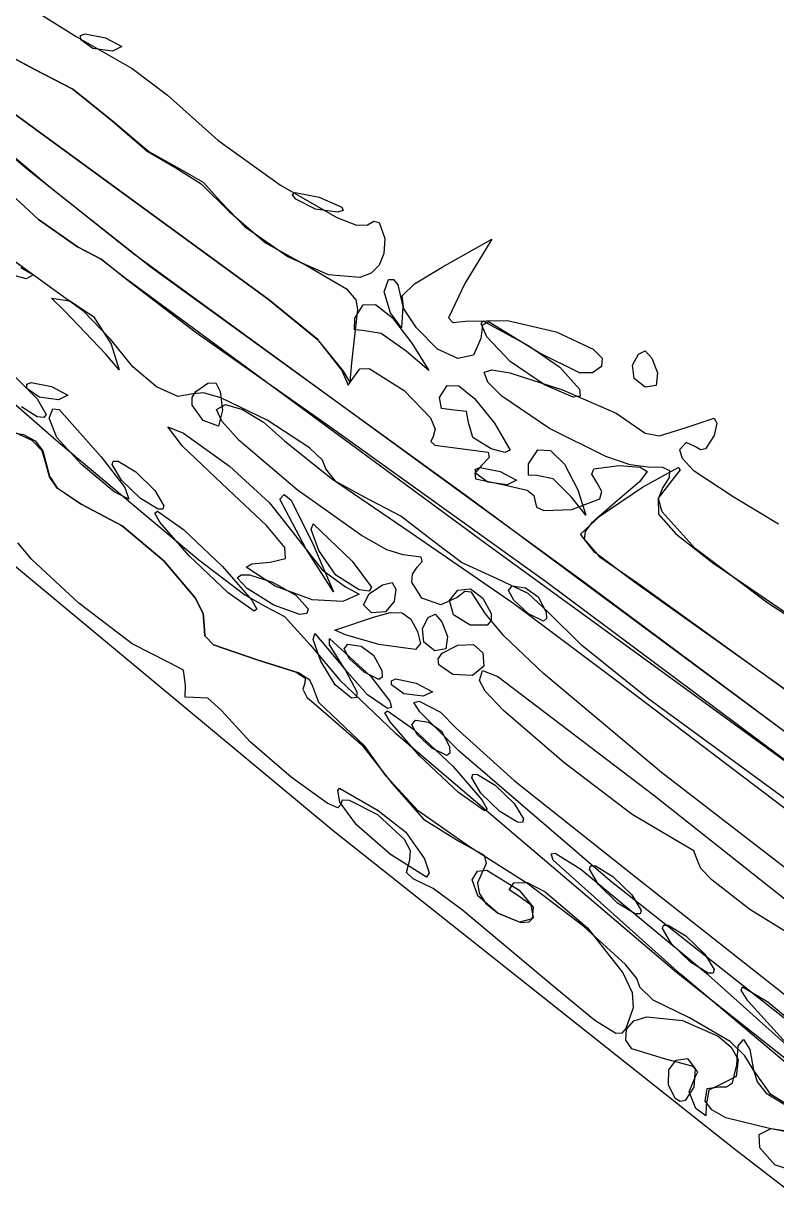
# Model space of a CAD drawing. Extents: x -886 to 651, y -59 to 942.
# Drawn here: x -312.21 to -285.61, y 140.05 to 181.24 of the extents above; entities that cross this region are included whole.
import ezdxf

# ---------------------------------------------------------------- set-up
doc = ezdxf.new("R2010")
doc.units = 0

msp = doc.modelspace()

# ---------------------------------------------------------------- linework, layer by layer
at = {"layer": 'Layer 1'}
for p, q in [((-312.754254, 182.29706), (-310.33993, 180.77992)), ((-310.184665, 180.813133), (-310.023302, 180.875891)), ((-310.023302, 180.875891), (-309.30899, 180.7318)), ((-317.55909, 180.75116), (-312.057895, 176.093516)), ((-310.33993, 180.77992), (-308.365476, 179.653172)), ((-310.1775, 180.6635), (-310.184665, 180.813133)), ((-309.749568, 180.354315), (-310.1775, 180.6635)), ((-309.30899, 180.7318), (-308.734986, 180.423564)), ((-308.734986, 180.423564), (-309.06432, 180.26556)), ((-311.258233, 175.442381), (-316.703946, 180.017021)), ((-312.612737, 180.052203), (-311.82147, 179.62578)), ((-311.82064, 179.62542), (-312.611936, 180.051746)), ((-309.06431, 180.26563), (-309.749568, 180.354315)), ((-309.06432, 180.26556), (-309.06431, 180.26563)), ((-311.82147, 179.62578), (-310.462409, 178.916233)), ((-310.461605, 178.915786), (-311.82064, 179.62542)), ((-308.365476, 179.653172), (-307.11268, 178.70821)), ((-310.462409, 178.916233), (-309.07289, 177.80089)), ((-309.07206, 177.80053), (-310.461605, 178.915786)), ((-313.349045, 178.64019), (-303.5584, 171.5038)), ((-303.55822, 171.50356), (-313.348887, 178.639958)), ((-307.11268, 178.70821), (-305.345759, 177.114189)), ((-309.07289, 177.80089), (-307.830619, 176.73271)), ((-307.784022, 176.718086), (-309.07206, 177.80053)), ((-305.345759, 177.114189), (-303.125574, 175.524921)), ((-307.830619, 176.73271), (-306.82567, 176.13625)), ((-306.66904, 176.08733), (-307.784022, 176.718086)), ((-311.66719, 174.310384), (-313.78655, 176.26547)), ((-313.78598, 176.26565), (-311.666611, 174.310581)), ((-312.057895, 176.093516), (-308.32208, 173.1091)), ((-306.82567, 176.13625), (-305.927371, 175.578136)), ((-305.840397, 175.624712), (-306.66904, 176.08733)), ((-305.927371, 175.578136), (-304.94154, 174.60216)), ((-305.24082, 174.94653), (-305.840397, 175.624712)), ((-303.125574, 175.524921), (-301.13509, 174.383346)), ((-307.6969, 172.61579), (-311.258233, 175.442381)), ((-302.719935, 175.200594), (-302.608354, 175.26934)), ((-302.58636, 175.03255), (-302.719935, 175.200594)), ((-302.608354, 175.26934), (-301.75845, 175.10005)), ((-301.75845, 175.10005), (-300.96286, 174.756453)), ((-304.36298, 174.030019), (-305.24082, 174.94653)), ((-301.889087, 174.680948), (-302.58636, 175.03255)), ((-301.11551, 174.57413), (-301.889087, 174.680948)), ((-300.96286, 174.756453), (-300.910107, 174.636488)), ((-310.30047, 173.34598), (-311.66719, 174.310384)), ((-311.666611, 174.310581), (-310.29989, 173.34618)), ((-304.94154, 174.60216), (-303.656971, 173.486464)), ((-301.13509, 174.383346), (-300.439411, 174.118861)), ((-300.910107, 174.636488), (-301.11551, 174.57409)), ((-301.11551, 174.57409), (-301.11551, 174.57413)), ((-300.05727, 174.1324), (-299.83029, 174.254981)), ((-299.83029, 174.254981), (-299.643985, 174.207816)), ((-302.86531, 172.9944), (-304.36298, 174.030019)), ((-300.439411, 174.118861), (-300.05727, 174.1324)), ((-299.643985, 174.207816), (-299.44619, 173.64622)), ((-303.656971, 173.486464), (-302.04043, 172.59243)), ((-299.44619, 173.64622), (-299.477212, 173.109418)), ((-297.42416, 172.63194), (-295.66689, 173.6268)), ((-295.66689, 173.6268), (-296.62135, 172.05291)), ((-311.42467, 172.04668), (-312.771841, 173.024901)), ((-309.462874, 172.911653), (-310.30047, 173.34598)), ((-310.29989, 173.34618), (-309.459691, 172.920201)), ((-308.32208, 173.1091), (-292.432714, 161.532506)), ((-301.428377, 172.358241), (-302.86531, 172.9944)), ((-299.477212, 173.109418), (-299.640949, 172.698997)), ((-312.29548, 172.62585), (-311.852761, 172.362824)), ((-308.61567, 172.23101), (-309.462874, 172.911653)), ((-309.459691, 172.920201), (-308.60624, 172.25963)), ((-296.53178, 164.528567), (-307.6969, 172.61579)), ((-302.04043, 172.59243), (-300.796721, 171.86417)), ((-299.640949, 172.698997), (-299.927667, 172.416814)), ((-298.400808, 172.046532), (-297.42416, 172.63194)), ((-317.78724, 172.41749), (-310.96474, 166.44662)), ((-312.11268, 172.21475), (-312.53401, 172.332509)), ((-311.852761, 172.362824), (-312.11268, 172.21475)), ((-306.138542, 170.338563), (-308.61567, 172.23101)), ((-308.60624, 172.25963), (-295.88404, 162.88387)), ((-300.327634, 172.264722), (-301.428377, 172.358241)), ((-299.927667, 172.416814), (-300.327634, 172.264722)), ((-299.468011, 171.757444), (-299.31122, 172.19763)), ((-299.31122, 172.19763), (-299.137725, 172.192534)), ((-299.137725, 172.192534), (-298.984699, 172.011068)), ((-310.076499, 171.071681), (-311.42467, 172.04668)), ((-300.796721, 171.86417), (-300.468913, 171.480488)), ((-298.984699, 172.011068), (-298.80631, 171.24417)), ((-298.825613, 171.615561), (-298.400808, 172.046532)), ((-296.62135, 172.05291), (-297.192522, 170.841354)), ((-310.75508, 171.09089), (-311.209206, 171.533594)), ((-311.209206, 171.533594), (-310.56372, 171.44067)), ((-310.56372, 171.44067), (-309.734299, 170.886325)), ((-303.5584, 171.5038), (-301.825311, 170.079551)), ((-301.806181, 170.073404), (-303.55822, 171.50356)), ((-300.468913, 171.480488), (-300.40853, 171.14701)), ((-299.23832, 171.01746), (-299.468011, 171.757444)), ((-298.775656, 171.155882), (-298.825613, 171.615561)), ((-309.29647, 169.55764), (-310.75508, 171.09089)), ((-309.13029, 170.08844), (-310.076499, 171.071681)), ((-300.40853, 171.14701), (-300.61581, 169.25107)), ((-300.50672, 170.83217), (-300.210427, 171.304011)), ((-300.210427, 171.304011), (-299.767926, 171.311541)), ((-299.767926, 171.311541), (-299.189175, 170.859098)), ((-298.850082, 170.494879), (-299.23832, 171.01746)), ((-298.80632, 171.24417), (-298.850082, 170.494879)), ((-298.80631, 171.24417), (-298.80632, 171.24417)), ((-298.32802, 170.48435), (-298.775656, 171.155882)), ((-309.734299, 170.886325), (-309.10512, 169.90742)), ((-300.514655, 170.422507), (-300.50672, 170.83217)), ((-299.189175, 170.859098), (-298.48413, 169.95102)), ((-297.192522, 170.841354), (-297.042224, 170.673515)), ((-297.042224, 170.673515), (-296.60025, 170.72962)), ((-296.60025, 170.72962), (-295.107456, 170.751189)), ((-295.99214, 170.589135), (-296.04867, 170.11491)), ((-296.042527, 170.636991), (-295.98731, 170.7339)), ((-295.83856, 170.17562), (-296.042527, 170.636991)), ((-295.779591, 170.699919), (-295.99214, 170.589135)), ((-295.98731, 170.7339), (-294.35892, 169.84897)), ((-293.98859, 169.61197), (-295.779591, 170.699919)), ((-295.107456, 170.751189), (-293.393178, 170.351595)), ((-301.38218, 166.99074), (-306.138542, 170.338563)), ((-300.23333, 170.40151), (-300.514655, 170.422507)), ((-299.577962, 170.291726), (-300.23333, 170.40151)), ((-298.68663, 169.66868), (-299.577962, 170.291726)), ((-297.587581, 169.734711), (-298.32802, 170.48435)), ((-296.04867, 170.11491), (-296.311372, 169.527858)), ((-295.018566, 169.301175), (-295.83856, 170.17562)), ((-293.393178, 170.351595), (-292.080903, 169.739294)), ((-308.338802, 169.10807), (-309.13029, 170.08844)), ((-309.10512, 169.90742), (-308.821332, 169.01148)), ((-309.10512, 169.90742), (-309.10512, 169.90742)), ((-301.825311, 170.079551), (-300.96685, 168.97748)), ((-300.90216, 168.95713), (-301.806181, 170.073404)), ((-298.48413, 169.95102), (-297.886901, 168.986267)), ((-298.48413, 169.95102), (-298.48413, 169.95102)), ((-296.869854, 169.408502), (-297.587581, 169.734711)), ((-294.35892, 169.84897), (-293.26165, 169.10449)), ((-294.35892, 169.84897), (-294.35892, 169.84897)), ((-292.080903, 169.739294), (-291.770357, 169.41852)), ((-308.821332, 169.01148), (-309.29647, 169.55764)), ((-297.886901, 168.986267), (-298.68663, 169.66868)), ((-296.311372, 169.527858), (-296.869854, 169.408502)), ((-293.804314, 168.477488), (-295.018566, 169.301175)), ((-292.567509, 168.898061), (-293.98859, 169.61197)), ((-291.770357, 169.41852), (-291.79412, 169.12274)), ((-290.69446, 169.17236), (-290.488745, 169.564122)), ((-290.488745, 169.564122), (-290.25165, 169.67984)), ((-290.25165, 169.67984), (-290.015465, 169.416604)), ((-290.015465, 169.416604), (-289.81195, 168.89731)), ((-307.50393, 168.404278), (-308.338802, 169.10807)), ((-300.96685, 168.97748), (-300.734354, 168.469681)), ((-300.679729, 168.578429), (-300.90216, 168.95713)), ((-300.61581, 169.25107), (-300.679729, 168.578429)), ((-300.50893, 168.78635), (-300.326346, 169.047758)), ((-300.326346, 169.047758), (-300.001389, 169.057866)), ((-300.001389, 169.057866), (-298.76145, 168.27669)), ((-295.93527, 168.92545), (-295.661083, 169.00733)), ((-295.80698, 168.566912), (-295.93527, 168.92545)), ((-295.661083, 169.00733), (-295.033279, 168.902054)), ((-295.033279, 168.902054), (-293.174986, 168.303731)), ((-293.26165, 169.10449), (-292.57349, 168.32884)), ((-292.115576, 168.896581), (-292.567509, 168.898061)), ((-291.79412, 169.12274), (-292.115576, 168.896581)), ((-290.640939, 168.699799), (-290.69446, 169.17236)), ((-289.81195, 168.89731), (-289.867689, 168.458796)), ((-289.81195, 168.89731), (-289.81195, 168.89731)), ((-312.586461, 168.850909), (-311.72281, 167.98069)), ((-312.087845, 168.496765), (-311.926484, 168.559525)), ((-312.08068, 168.34713), (-312.087845, 168.496765)), ((-311.926484, 168.559525), (-311.21218, 168.41543)), ((-306.11476, 168.23696), (-305.691092, 168.539234)), ((-305.691092, 168.539234), (-305.415042, 168.546915)), ((-305.415042, 168.546915), (-305.252824, 168.236679)), ((-300.734354, 168.469681), (-300.50893, 168.78635)), ((-295.315109, 168.078662), (-295.80698, 168.566912)), ((-292.790917, 168.041172), (-293.804314, 168.477488)), ((-290.25477, 168.38983), (-290.640939, 168.699799)), ((-311.652752, 168.037945), (-312.08068, 168.34713)), ((-311.21218, 168.41543), (-310.638176, 168.107194)), ((-310.638176, 168.107194), (-310.96751, 167.94919)), ((-306.751213, 168.059941), (-307.50393, 168.404278)), ((-306.20619, 168.15794), (-306.751213, 168.059941)), ((-306.245894, 168.025252), (-306.11476, 168.23696)), ((-305.849817, 168.197425), (-306.20619, 168.15794)), ((-305.230641, 168.019439), (-305.849817, 168.197425)), ((-305.252824, 168.236679), (-305.17065, 167.5852)), ((-298.76145, 168.27669), (-297.830711, 167.308259)), ((-297.50799, 168.03018), (-297.240835, 168.449966)), ((-297.240835, 168.449966), (-296.831721, 168.439736)), ((-296.831721, 168.439736), (-296.276277, 167.997441)), ((-293.62713, 166.937214), (-295.315109, 168.078662)), ((-293.174986, 168.303731), (-291.276728, 167.477883)), ((-292.545512, 168.073469), (-292.790917, 168.041172)), ((-292.57349, 168.32884), (-292.545512, 168.073469)), ((-289.867689, 168.458796), (-290.25477, 168.38983)), ((-311.72156, 167.34469), (-312.271331, 167.698774)), ((-311.72281, 167.98069), (-311.72256, 167.98069)), ((-311.72256, 167.98069), (-311.404652, 167.42503)), ((-310.9675, 167.94926), (-311.652752, 168.037945)), ((-310.96751, 167.94919), (-310.9675, 167.94926)), ((-306.240972, 167.763167), (-306.245894, 168.025252)), ((-305.85681, 167.2212), (-306.240972, 167.763167)), ((-305.38377, 167.60946), (-305.071358, 167.782922)), ((-303.598463, 167.234184), (-305.230641, 168.019439)), ((-305.071358, 167.782922), (-304.466809, 167.608654)), ((-297.43902, 167.643108), (-297.50799, 168.03018)), ((-297.00051, 167.58737), (-297.43902, 167.643108)), ((-296.276277, 167.997441), (-295.57013, 167.12103)), ((-311.483731, 167.319558), (-311.72156, 167.34469)), ((-311.404652, 167.42503), (-311.483731, 167.319558)), ((-311.29033, 167.30326), (-311.161879, 167.63368)), ((-311.021367, 166.616681), (-311.29033, 167.30326)), ((-311.161879, 167.63368), (-310.938664, 167.609604)), ((-310.938664, 167.609604), (-309.45638, 165.93879)), ((-305.202015, 167.191718), (-305.38377, 167.60946)), ((-305.17065, 167.5852), (-305.31135, 167.016721)), ((-305.17065, 167.5852), (-305.17065, 167.5852)), ((-304.466809, 167.608654), (-303.722383, 167.157273)), ((-302.098821, 166.248437), (-303.598463, 167.234184)), ((-297.830711, 167.308259), (-297.66153, 166.914699)), ((-296.562, 167.531643), (-297.00051, 167.58737)), ((-296.49303, 167.14455), (-296.562, 167.531643)), ((-291.276728, 167.477883), (-290.25484, 166.77191)), ((-288.7978, 166.96886), (-287.81033, 167.296487)), ((-287.81033, 167.296487), (-287.714211, 167.118038)), ((-312.73808, 166.81721), (-312.19778, 166.721061)), ((-306.583535, 166.310774), (-307.110288, 166.991117)), ((-307.110288, 166.991117), (-306.557037, 166.77217)), ((-305.31135, 167.016721), (-305.85681, 167.2212)), ((-304.583059, 166.512178), (-305.202015, 167.191718)), ((-303.722383, 167.157273), (-302.99034, 166.4994)), ((-293.767801, 161.527189), (-301.38218, 166.99074)), ((-297.66153, 166.914699), (-297.73473, 166.65263)), ((-296.33791, 166.613425), (-296.49303, 167.14455)), ((-295.57013, 167.12103), (-295.020436, 166.16596)), ((-295.57013, 167.12103), (-295.57013, 167.12103)), ((-291.644348, 165.949483), (-293.62713, 166.937214)), ((-289.743696, 166.671335), (-288.7978, 166.96886)), ((-287.714211, 167.118038), (-287.81004, 166.69083)), ((-311.892892, 166.511978), (-312.482588, 166.780316)), ((-312.19778, 166.721061), (-311.787427, 166.495261)), ((-311.540486, 166.143735), (-311.892892, 166.511978)), ((-311.787427, 166.495261), (-311.519241, 166.150078)), ((-310.15854, 165.65954), (-311.021367, 166.616681)), ((-310.96503, 166.44666), (-306.006969, 162.294691)), ((-310.96474, 166.44662), (-310.96503, 166.44666)), ((-306.557037, 166.77217), (-304.92648, 165.60705)), ((-302.540949, 164.763096), (-304.583059, 166.512178)), ((-302.99039, 166.49944), (-301.329921, 165.16605)), ((-302.99034, 166.4994), (-302.99039, 166.49944)), ((-297.73473, 166.65263), (-297.822319, 166.48123)), ((-297.822319, 166.48123), (-297.674997, 166.34561)), ((-295.69226, 166.21139), (-296.33791, 166.613425)), ((-290.25484, 166.77191), (-289.743696, 166.671335)), ((-288.804253, 166.445677), (-289.04326, 166.18579)), ((-288.47364, 166.28756), (-288.804253, 166.445677)), ((-287.81005, 166.69081), (-288.115423, 166.217989)), ((-287.81004, 166.69083), (-287.81005, 166.69081)), ((-311.40434, 165.66138), (-311.540486, 166.143735)), ((-311.519241, 166.150078), (-311.40544, 165.69578)), ((-304.97408, 164.77802), (-306.583535, 166.310774)), ((-301.645315, 165.819836), (-302.098821, 166.248437)), ((-297.674997, 166.34561), (-296.77819, 166.22732)), ((-296.77819, 166.22732), (-295.79687, 166.100804)), ((-295.79687, 166.100804), (-295.764374, 165.916478)), ((-295.200133, 166.089878), (-295.69226, 166.21139)), ((-295.020436, 166.16596), (-295.200133, 166.089878)), ((-294.36443, 165.69002), (-294.039601, 166.178212)), ((-294.039601, 166.178212), (-293.589249, 166.160006)), ((-293.589249, 166.160006), (-293.093212, 165.677635)), ((-289.04326, 166.18579), (-288.946796, 165.8825)), ((-288.298812, 166.17836), (-288.47364, 166.28756)), ((-288.115423, 166.217989), (-288.298812, 166.17836)), ((-311.40544, 165.69578), (-311.286419, 165.254302)), ((-311.286166, 165.233244), (-311.40434, 165.66138)), ((-309.005203, 164.704063), (-310.15854, 165.65954)), ((-309.45638, 165.93879), (-308.624323, 164.855542)), ((-309.45638, 165.93879), (-309.45638, 165.93879)), ((-309.067544, 165.658644), (-309.031883, 165.781962)), ((-308.74263, 165.11546), (-309.067544, 165.658644)), ((-309.031883, 165.781962), (-308.85905, 165.77747)), ((-308.85905, 165.77747), (-308.236515, 165.399641)), ((-304.92648, 165.60705), (-304.92639, 165.60705)), ((-304.92639, 165.60705), (-303.521114, 164.314917)), ((-301.52088, 165.50846), (-301.645315, 165.819836)), ((-296.01492, 165.63417), (-296.261601, 165.352346)), ((-295.764374, 165.916478), (-296.01492, 165.63417)), ((-294.366359, 165.28353), (-294.36443, 165.69002)), ((-293.093212, 165.677635), (-292.63133, 164.77333)), ((-292.061064, 165.516135), (-291.16753, 165.63058)), ((-290.783974, 165.653381), (-291.644348, 165.949483)), ((-291.16753, 165.63058), (-290.42442, 165.571046)), ((-290.13978, 165.56385), (-290.783974, 165.653381)), ((-288.946796, 165.8825), (-288.555658, 165.468894)), ((-311.286419, 165.254302), (-311.012891, 164.8379)), ((-311.013342, 164.827767), (-311.286166, 165.233244)), ((-308.236515, 165.399641), (-307.56595, 164.74873)), ((-301.176545, 165.06008), (-301.52088, 165.50846)), ((-296.261601, 165.352346), (-296.238282, 165.155334)), ((-296.240945, 165.494233), (-296.079584, 165.556991)), ((-296.23378, 165.3446), (-296.240945, 165.494233)), ((-295.805852, 165.035411), (-296.23378, 165.3446)), ((-296.079584, 165.556991), (-295.36528, 165.4129)), ((-295.36528, 165.4129), (-294.791267, 165.104656)), ((-294.07059, 165.2701), (-294.366359, 165.28353)), ((-293.503695, 165.158003), (-294.07059, 165.2701)), ((-292.131344, 165.319841), (-292.061064, 165.516135)), ((-291.95577, 165.0269), (-292.131344, 165.319841)), ((-290.183365, 165.414652), (-290.449468, 165.056566)), ((-290.42442, 165.571046), (-290.183365, 165.414652)), ((-290.34469, 164.86791), (-289.087964, 165.553499)), ((-289.627947, 165.557625), (-290.13978, 165.56385)), ((-289.63533, 164.82074), (-289.387822, 165.203891)), ((-289.381327, 165.443579), (-289.627947, 165.557625)), ((-289.387822, 165.203891), (-289.381327, 165.443579)), ((-289.011175, 165.470445), (-289.3114, 165.10139)), ((-289.087964, 165.553499), (-289.011175, 165.470445)), ((-288.555658, 165.468894), (-287.13927, 164.52828)), ((-310.16624, 164.26771), (-311.013342, 164.827767)), ((-311.012891, 164.8379), (-310.16513, 164.26775)), ((-308.072074, 164.464557), (-308.74263, 165.11546)), ((-308.624323, 164.855542), (-308.483864, 164.440015)), ((-303.623804, 163.509711), (-304.97408, 164.77802)), ((-300.272247, 163.152999), (-302.540949, 164.763096)), ((-301.329921, 165.16605), (-298.51692, 163.24859)), ((-300.17866, 164.52755), (-301.176545, 165.06008)), ((-296.238282, 165.155334), (-295.33459, 164.9698)), ((-295.1206, 164.94673), (-295.805852, 165.035411)), ((-295.33459, 164.9698), (-294.416271, 164.76213)), ((-294.791267, 165.104656), (-295.1206, 164.94666)), ((-295.1206, 164.94666), (-295.1206, 164.94673)), ((-294.416271, 164.76213), (-294.176387, 164.572315)), ((-292.85379, 164.51432), (-293.503695, 165.158003)), ((-292.63133, 164.77333), (-292.345866, 163.879541)), ((-292.63133, 164.77333), (-292.63133, 164.77333)), ((-291.774797, 164.707221), (-291.95577, 165.0269)), ((-291.834021, 163.84531), (-290.34469, 164.86791)), ((-290.449468, 165.056566), (-291.22783, 164.39195)), ((-289.3114, 165.10093), (-289.795175, 164.47342)), ((-289.775006, 164.448762), (-289.63533, 164.82074)), ((-289.3114, 165.10139), (-289.3114, 165.10093)), ((-308.483864, 164.440015), (-309.005203, 164.704063)), ((-307.44954, 164.08673), (-308.072074, 164.464557)), ((-307.56595, 164.74873), (-307.241045, 164.205551)), ((-307.56595, 164.74873), (-307.56595, 164.74873)), ((-303.14614, 164.43874), (-302.993851, 164.609003)), ((-302.23495, 162.7024), (-303.14614, 164.43874)), ((-302.993851, 164.609003), (-302.75197, 164.406608)), ((-302.75197, 164.406608), (-301.9687, 162.84212)), ((-298.874315, 163.8338), (-300.17866, 164.52755)), ((-283.7907, 155.08569), (-296.53178, 164.528567)), ((-294.176387, 164.572315), (-294.13516, 164.3522)), ((-294.13516, 164.3522), (-294.088925, 164.156913)), ((-292.345866, 163.879541), (-292.85379, 164.51432)), ((-292.84212, 164.07901), (-291.855146, 164.45022)), ((-291.22783, 164.39195), (-292.159095, 163.583988)), ((-291.855146, 164.45022), (-291.774797, 164.707221)), ((-289.795175, 164.47342), (-289.781419, 163.914339)), ((-289.647085, 163.986826), (-289.775006, 164.448762)), ((-287.13927, 164.52828), (-285.53981, 163.566716)), ((-308.720275, 163.496783), (-310.16624, 164.26771)), ((-310.16513, 164.26775), (-308.719166, 163.496823)), ((-307.566425, 163.95081), (-307.47274, 164.01921)), ((-307.386584, 163.629025), (-307.566425, 163.95081)), ((-307.47274, 164.01921), (-306.555555, 163.370014)), ((-307.276707, 164.082236), (-307.44954, 164.08673)), ((-307.241045, 164.205551), (-307.276707, 164.082236)), ((-303.521114, 164.314917), (-302.46659, 162.98095)), ((-294.088925, 164.156913), (-293.831814, 164.04075)), ((-293.831814, 164.04075), (-292.84212, 164.07901)), ((-288.480036, 162.699634), (-289.647085, 163.986826)), ((-306.35326, 162.43343), (-307.386584, 163.629025)), ((-302.044574, 163.371237), (-301.977548, 163.572379)), ((-301.977548, 163.572379), (-300.59756, 162.25415)), ((-297.79317, 162.99779), (-298.874315, 163.8338)), ((-292.53313, 163.20791), (-291.834021, 163.84531)), ((-292.159095, 163.583988), (-292.369934, 163.291918)), ((-289.781419, 163.914339), (-289.168659, 163.220803)), ((-307.243664, 162.258655), (-308.720275, 163.496783)), ((-308.719166, 163.496823), (-307.242557, 162.258696)), ((-306.555555, 163.370014), (-305.17658, 162.06669)), ((-302.972316, 162.737526), (-303.623804, 163.509711)), ((-301.77424, 162.62089), (-302.044574, 163.371237)), ((-299.370051, 162.647189), (-300.272247, 163.152999)), ((-298.51692, 163.24859), (-294.886496, 160.756159)), ((-292.038516, 162.566073), (-292.53313, 163.20791)), ((-292.369934, 163.291918), (-292.398871, 163.0251)), ((-289.168659, 163.220803), (-287.85542, 162.18993)), ((-311.907828, 162.30547), (-312.402582, 162.901199)), ((-302.952203, 162.344506), (-302.972316, 162.737526)), ((-302.46659, 162.98095), (-301.653431, 161.938592)), ((-301.2605, 161.16905), (-302.23495, 162.7024)), ((-301.9687, 162.84212), (-301.2605, 161.16905)), ((-301.9687, 162.84212), (-301.9687, 162.84212)), ((-296.733006, 162.208395), (-297.79317, 162.99779)), ((-295.88404, 162.88387), (-278.264153, 150.064545)), ((-292.398871, 163.0251), (-291.874917, 162.419164)), ((-285.917344, 160.772277), (-288.480036, 162.699634)), ((-313.08549, 162.555211), (-301.273065, 152.735555)), ((-310.250632, 160.771096), (-311.907828, 162.30547)), ((-304.97428, 161.130108), (-306.35326, 162.43343)), ((-306.006969, 162.294691), (-304.383908, 161.061137)), ((-303.49605, 162.21369), (-302.952203, 162.344506)), ((-301.168035, 161.754854), (-301.77424, 162.62089)), ((-298.79176, 162.47267), (-299.370051, 162.647189)), ((-298.156285, 162.388899), (-298.79176, 162.47267)), ((-298.126666, 162.243464), (-298.156285, 162.388899)), ((-290.65783, 161.53281), (-292.038516, 162.566073)), ((-291.874917, 162.419164), (-290.51499, 161.47006)), ((-306.142921, 160.954332), (-307.243664, 162.258655)), ((-307.242557, 162.258696), (-306.141815, 160.954376)), ((-305.17658, 162.06669), (-304.143251, 160.8711)), ((-305.17658, 162.06669), (-305.17658, 162.06669)), ((-304.335149, 162.032667), (-304.141885, 162.156632)), ((-303.31808, 161.36527), (-304.335149, 162.032667)), ((-304.141885, 162.156632), (-303.49605, 162.21369)), ((-301.653431, 161.938592), (-300.82846, 161.34757)), ((-300.59756, 162.25415), (-299.914527, 161.336464)), ((-300.59756, 162.25415), (-300.59756, 162.25415)), ((-298.464907, 161.793445), (-298.29712, 162.03605)), ((-298.29712, 162.03605), (-298.126666, 162.243464)), ((-295.47911, 161.62669), (-296.733006, 162.208395)), ((-287.85542, 162.18993), (-281.74487, 158.01842)), ((-304.65618, 161.65796), (-304.513783, 161.765815)), ((-304.304431, 161.284009), (-304.65618, 161.65796)), ((-304.513783, 161.765815), (-304.225379, 161.761988)), ((-304.225379, 161.761988), (-303.404759, 161.503406)), ((-303.404759, 161.503406), (-302.582742, 161.050464)), ((-300.35282, 161.23252), (-301.168035, 161.754854)), ((-299.529622, 161.408194), (-299.18571, 161.49062)), ((-299.18571, 161.49062), (-299.05634, 161.260679)), ((-298.491065, 161.5069), (-298.464907, 161.793445)), ((-298.13922, 160.94517), (-298.491065, 161.5069)), ((-294.381494, 161.110113), (-295.47911, 161.62669)), ((-284.41928, 154.54794), (-293.767801, 161.527189)), ((-292.432714, 161.532506), (-280.94733, 152.983925)), ((-284.97998, 157.48635), (-290.65783, 161.53281)), ((-290.51499, 161.47006), (-284.9811, 157.47947)), ((-304.05709, 160.48092), (-304.97428, 161.130108)), ((-304.383908, 161.061137), (-303.65146, 160.64311)), ((-303.36001, 160.70173), (-304.304431, 161.284009)), ((-302.00757, 160.883319), (-303.31808, 161.36527)), ((-302.582742, 161.050464), (-302.14775, 160.57141)), ((-300.343968, 161.081956), (-300.92146, 160.82853)), ((-300.82846, 161.34757), (-300.343968, 161.081956)), ((-299.994245, 161.185851), (-300.35282, 161.23252)), ((-300.195399, 160.703948), (-299.99214, 161.09647)), ((-299.914527, 161.336464), (-299.994245, 161.185851)), ((-299.99214, 161.09647), (-299.529622, 161.408194)), ((-299.05634, 161.260679), (-299.10961, 160.82142)), ((-297.16069, 160.85952), (-296.86856, 161.224345)), ((-296.623472, 161.180051), (-296.88457, 160.97067)), ((-296.86856, 161.224345), (-296.4237, 161.27531)), ((-296.377642, 161.156887), (-296.623472, 161.180051)), ((-296.4237, 161.27531), (-295.979768, 160.947338)), ((-295.88696, 160.38669), (-296.377642, 161.156887)), ((-295.076601, 161.215936), (-294.942433, 161.380098)), ((-294.883839, 160.869421), (-295.076601, 161.215936)), ((-294.942433, 161.380098), (-294.4758, 161.31366)), ((-294.4758, 161.31366), (-294.032466, 160.988045)), ((-293.69706, 160.4773), (-294.381494, 161.110113)), ((-308.364548, 159.33412), (-310.250632, 160.771096)), ((-305.860535, 160.402662), (-306.142921, 160.954332)), ((-306.141815, 160.954376), (-305.859428, 160.402708)), ((-304.143251, 160.8711), (-303.96341, 160.549315)), ((-303.65146, 160.64311), (-302.982896, 160.300986)), ((-302.440245, 160.362066), (-303.36001, 160.70173)), ((-300.92146, 160.82853), (-302.00757, 160.883319)), ((-299.91604, 160.42727), (-300.195399, 160.703948)), ((-299.1096, 160.82142), (-299.422134, 160.462949)), ((-299.10961, 160.82142), (-299.1096, 160.82142)), ((-297.4652, 160.71141), (-298.13922, 160.94517)), ((-296.88457, 160.97067), (-297.4652, 160.71141)), ((-297.020754, 160.360025), (-297.16069, 160.85952)), ((-295.979768, 160.947338), (-295.68984, 160.4011)), ((-294.886496, 160.756159), (-291.26073, 158.04043)), ((-294.36968, 160.3888), (-294.883839, 160.869421)), ((-294.032466, 160.988045), (-293.744, 160.44748)), ((-281.74217, 158.01787), (-285.917344, 160.772277)), ((-305.82456, 159.98482), (-305.860535, 160.402662)), ((-305.859428, 160.402708), (-305.82345, 159.98487)), ((-303.96341, 160.549315), (-304.05709, 160.48092)), ((-302.982896, 160.300986), (-302.0807, 159.29734)), ((-302.195702, 160.395973), (-302.440245, 160.362066)), ((-302.14775, 160.57141), (-302.195702, 160.395973)), ((-302.14775, 160.57141), (-302.14775, 160.57141)), ((-301.21098, 159.81483), (-299.8468, 160.27401)), ((-299.422134, 160.462949), (-299.91604, 160.42727)), ((-299.8468, 160.27401), (-299.251963, 160.441692)), ((-299.251963, 160.441692), (-298.830701, 160.425045)), ((-298.830701, 160.425045), (-298.527536, 160.206018)), ((-298.11426, 159.86647), (-297.908545, 160.258227)), ((-297.908545, 160.258227), (-297.67145, 160.37394)), ((-297.67145, 160.37394), (-297.435265, 160.110707)), ((-296.42682, 159.9853), (-297.020754, 160.360025)), ((-295.245276, 159.607261), (-295.88696, 160.38669)), ((-295.68984, 160.4011), (-295.692241, 160.151211)), ((-295.68984, 160.4011), (-295.68984, 160.4011)), ((-293.845674, 160.132471), (-294.36968, 160.3888)), ((-293.744, 160.4475), (-293.733837, 160.219331)), ((-293.744, 160.44748), (-293.744, 160.4475)), ((-292.498808, 159.282105), (-293.69706, 160.4773)), ((-305.803234, 159.615365), (-305.82456, 159.98482)), ((-305.82345, 159.98487), (-305.802169, 159.615459)), ((-300.83002, 159.652376), (-301.21098, 159.81483)), ((-298.527536, 160.206018), (-298.28699, 159.76656)), ((-298.060739, 159.393909), (-298.11426, 159.86647)), ((-297.435265, 160.110707), (-297.23175, 159.59141)), ((-295.831984, 159.989519), (-296.42682, 159.9853)), ((-295.692241, 160.151211), (-295.831984, 159.989519)), ((-293.733837, 160.219331), (-293.845674, 160.132471)), ((-305.488295, 159.29201), (-305.803234, 159.615365)), ((-305.802169, 159.615459), (-305.487452, 159.292146)), ((-301.96903, 159.487473), (-301.917116, 159.694504)), ((-301.70063, 158.72385), (-301.96903, 159.487473)), ((-301.917116, 159.694504), (-300.85858, 158.44089)), ((-301.39996, 159.290676), (-301.397735, 159.520675)), ((-301.397735, 159.520675), (-299.9326, 158.17404)), ((-299.65118, 159.30738), (-300.83002, 159.652376)), ((-298.28699, 159.76656), (-298.28699, 159.76655)), ((-298.28699, 159.76655), (-298.189105, 159.342751)), ((-297.23175, 159.59141), (-297.287489, 159.152905)), ((-297.23175, 159.59141), (-297.23175, 159.59141)), ((-293.838804, 158.287712), (-295.245276, 159.607261)), ((-307.04321, 158.66008), (-308.364548, 159.33412)), ((-303.94609, 158.76318), (-305.488295, 159.29201)), ((-305.487452, 159.292146), (-303.94658, 158.76356)), ((-302.0807, 159.29734), (-301.033422, 158.046152)), ((-300.85557, 158.44118), (-301.39996, 159.290676)), ((-300.883575, 159.15283), (-300.749407, 159.316989)), ((-300.69081, 158.806316), (-300.883575, 159.15283)), ((-300.749407, 159.316989), (-300.28277, 159.25055)), ((-300.28277, 159.25055), (-299.839436, 158.924935)), ((-298.358983, 159.133326), (-299.65118, 159.30738)), ((-298.189105, 159.342751), (-298.358983, 159.133326)), ((-297.67457, 159.08394), (-298.060739, 159.393909)), ((-297.287489, 159.152905), (-297.67457, 159.08394)), ((-297.557158, 158.795938), (-297.41715, 159.00293)), ((-297.41715, 159.00293), (-296.868219, 159.287725)), ((-296.868219, 159.287725), (-296.31655, 159.3054)), ((-296.31655, 159.3054), (-295.979422, 159.010715)), ((-295.979422, 159.010715), (-295.9463, 158.54452)), ((-290.16582, 157.41344), (-292.498808, 159.282105)), ((-306.554341, 158.40025), (-307.04321, 158.66008)), ((-303.94658, 158.76356), (-302.578791, 158.334965)), ((-302.494545, 158.301104), (-303.94609, 158.76318)), ((-301.192914, 157.881799), (-301.70063, 158.72385)), ((-300.17665, 158.32569), (-300.69081, 158.806316)), ((-299.839436, 158.924935), (-299.55097, 158.38437)), ((-297.53402, 158.583483), (-297.557158, 158.795938)), ((-297.0469, 158.24205), (-297.53402, 158.583483)), ((-306.48065, 157.87621), (-306.554341, 158.40025)), ((-302.578791, 158.334965), (-302.261936, 158.118412)), ((-302.087902, 158.048489), (-302.494545, 158.301104)), ((-300.85858, 158.44089), (-300.426848, 157.63701)), ((-300.85858, 158.44089), (-300.85858, 158.44089)), ((-300.054235, 157.52882), (-300.85557, 158.44118)), ((-299.652644, 158.069361), (-300.17665, 158.32569)), ((-299.9326, 158.17404), (-299.263796, 157.307369)), ((-299.9326, 158.17404), (-299.9326, 158.17404)), ((-299.55097, 158.38439), (-299.540807, 158.156221)), ((-299.55097, 158.38437), (-299.55097, 158.38439)), ((-296.345239, 158.212978), (-297.0469, 158.24205)), ((-295.9463, 158.54452), (-296.345239, 158.212978)), ((-296.10202, 158.03447), (-295.99493, 158.394385)), ((-295.99493, 158.394385), (-295.451379, 158.180809)), ((-295.9463, 158.54452), (-295.9463, 158.54452)), ((-295.451379, 158.180809), (-289.94019, 153.98755)), ((-289.676695, 154.788704), (-293.838804, 158.287712)), ((-306.488259, 157.451495), (-306.48065, 157.87621)), ((-302.26341, 157.93655), (-302.333156, 157.729885)), ((-302.261936, 158.118412), (-302.26341, 157.93655)), ((-301.98002, 157.82264), (-302.087902, 158.048489)), ((-301.77737, 157.259685), (-301.98002, 157.82264)), ((-300.61451, 157.41711), (-301.192914, 157.881799)), ((-301.033422, 158.046152), (-299.074221, 156.190739)), ((-299.540807, 158.156221), (-299.652644, 158.069361)), ((-299.210239, 158.028553), (-299.048875, 158.091311)), ((-299.20308, 157.87892), (-299.210239, 158.028553)), ((-298.775148, 157.569731), (-299.20308, 157.87892)), ((-299.048875, 158.091311), (-298.33457, 157.94722)), ((-298.33457, 157.94722), (-297.760566, 157.638984)), ((-295.898587, 157.656543), (-296.10202, 158.03447)), ((-291.26073, 158.04043), (-283.95634, 152.48175)), ((-306.19484, 157.43049), (-306.488259, 157.451495)), ((-305.695271, 157.40658), (-306.19484, 157.43049)), ((-305.20723, 156.97491), (-305.695271, 157.40658)), ((-302.333156, 157.729885), (-302.202181, 157.445832)), ((-302.202181, 157.445832), (-301.44544, 156.79535)), ((-300.43925, 157.437266), (-300.61451, 157.41711)), ((-300.426848, 157.63701), (-300.43925, 157.437266)), ((-299.35328, 157.04813), (-300.054235, 157.52882)), ((-298.08989, 157.48105), (-298.775148, 157.569731)), ((-297.760566, 157.638984), (-298.0899, 157.48098)), ((-298.0899, 157.48098), (-298.08989, 157.48105)), ((-295.250156, 156.979789), (-295.898587, 157.656543)), ((-273.35032, 145.07034), (-290.16582, 157.41344)), ((-304.203701, 155.872207), (-305.20723, 156.97491)), ((-301.07564, 156.59449), (-301.77737, 157.259685)), ((-299.437435, 156.89848), (-299.34375, 156.96688)), ((-299.204248, 157.083348), (-299.35328, 157.04813)), ((-299.34375, 156.96688), (-298.426561, 156.317693)), ((-299.263796, 157.307369), (-299.204248, 157.083348)), ((-298.41448, 157.262969), (-298.23592, 157.30695)), ((-298.20712, 156.927772), (-298.41448, 157.262969)), ((-298.23592, 157.30695), (-297.4717, 156.913848)), ((-293.118184, 155.133989), (-295.250156, 156.979789)), ((-301.44544, 156.79535), (-300.266415, 155.779346)), ((-300.144535, 155.721701), (-301.07564, 156.59449)), ((-299.257592, 156.576695), (-299.437435, 156.89848)), ((-298.22426, 155.3811), (-299.257592, 156.576695)), ((-298.489609, 156.471175), (-298.355439, 156.635334)), ((-298.355439, 156.635334), (-297.8888, 156.56889)), ((-296.822201, 155.537606), (-298.20712, 156.927772)), ((-297.8888, 156.56889), (-297.445466, 156.243276)), ((-297.4717, 156.913848), (-296.92075, 156.34904)), ((-299.074221, 156.190739), (-289.1421, 147.73894)), ((-298.296845, 156.124661), (-298.489609, 156.471175)), ((-298.426561, 156.317693), (-297.04759, 155.01437)), ((-297.78268, 155.64404), (-298.296845, 156.124661)), ((-297.445466, 156.243276), (-297.157, 155.70272)), ((-296.92077, 156.34909), (-294.880487, 154.50948)), ((-296.92075, 156.34904), (-296.92077, 156.34909)), ((-302.754019, 154.618341), (-304.203701, 155.872207)), ((-300.266415, 155.779346), (-299.18993, 154.4098)), ((-299.39043, 154.65965), (-300.144535, 155.721701)), ((-297.157, 155.70274), (-297.146841, 155.47457)), ((-297.157, 155.70272), (-297.157, 155.70274)), ((-296.845289, 154.077781), (-298.22426, 155.3811)), ((-297.258677, 155.387707), (-297.78268, 155.64404)), ((-297.146841, 155.47457), (-297.258677, 155.387707)), ((-291.484494, 150.955324), (-296.822201, 155.537606)), ((-297.04759, 155.01437), (-296.014257, 153.818775)), ((-297.04759, 155.01437), (-297.04759, 155.01437)), ((-290.705875, 153.305444), (-293.118184, 155.133989)), ((-301.480427, 153.70785), (-302.754019, 154.618341)), ((-298.268486, 153.432679), (-299.39043, 154.65965)), ((-296.375164, 154.602784), (-296.339503, 154.726102)), ((-296.05025, 154.0596), (-296.375164, 154.602784)), ((-296.339503, 154.726102), (-296.16667, 154.72161)), ((-296.16667, 154.72161), (-295.544135, 154.343777)), ((-294.880487, 154.50948), (-290.53553, 151.05146)), ((-285.291018, 151.410564), (-289.676695, 154.788704)), ((-301.101937, 154.14517), (-301.0392, 154.23438)), ((-301.0332, 153.73859), (-301.101937, 154.14517)), ((-301.0392, 154.23438), (-299.67905, 153.44897)), ((-299.18993, 154.4098), (-298.081036, 153.140024)), ((-295.9281, 153.42859), (-296.845289, 154.077781)), ((-295.379694, 153.408697), (-296.05025, 154.0596)), ((-295.544135, 154.343777), (-294.87357, 153.69287)), ((-301.104116, 153.535912), (-301.480427, 153.70785)), ((-301.00517, 153.63527), (-301.104116, 153.535912)), ((-300.438828, 152.936561), (-301.0332, 153.73859)), ((-300.953522, 153.803941), (-301.00517, 153.63527)), ((-300.690479, 153.795696), (-300.953522, 153.803941)), ((-299.68467, 153.28896), (-300.690479, 153.795696)), ((-296.014257, 153.818775), (-295.834415, 153.49699)), ((-294.87357, 153.69287), (-294.548665, 153.149687)), ((-294.87357, 153.69287), (-294.87357, 153.69287)), ((-289.94019, 153.98755), (-284.616158, 149.765285)), ((-289.94019, 153.98755), (-289.94019, 153.98755)), ((-298.744502, 152.425436), (-299.68467, 153.28896)), ((-299.67905, 153.44897), (-299.67871, 153.44897)), ((-299.67871, 153.44897), (-298.701069, 152.680498)), ((-296.45304, 152.1634), (-298.268486, 153.432679)), ((-295.834415, 153.49699), (-295.9281, 153.42859)), ((-294.75716, 153.03087), (-295.379694, 153.408697)), ((-289.013, 152.30253), (-290.705875, 153.305444)), ((-299.23799, 151.89658), (-300.438828, 152.936561)), ((-298.081036, 153.140024), (-296.8241, 152.36389)), ((-294.584327, 153.026372), (-294.75716, 153.03087)), ((-294.548665, 153.149687), (-294.584327, 153.026372)), ((-301.273065, 152.735555), (-287.100578, 141.492661)), ((-298.539772, 152.020355), (-298.744502, 152.425436)), ((-298.701069, 152.680498), (-298.04034, 151.74374)), ((-298.5611, 151.70247), (-298.539772, 152.020355)), ((-296.8241, 152.36389), (-295.940781, 151.868439)), ((-294.398379, 150.850851), (-296.45304, 152.1634)), ((-288.530789, 152.021385), (-289.013, 152.30253)), ((-288.40149, 151.67574), (-288.530789, 152.021385)), ((-297.977091, 151.094606), (-299.23799, 151.89658)), ((-298.673857, 151.250074), (-298.5611, 151.70247)), ((-298.04034, 151.74374), (-297.874719, 151.241809)), ((-295.940781, 151.868439), (-295.860938, 151.567577)), ((-293.568956, 151.918526), (-293.431644, 151.943546)), ((-293.49895, 151.69017), (-293.568956, 151.918526)), ((-288.99938, 147.66012), (-293.49895, 151.69017)), ((-293.431644, 151.943546), (-292.525755, 151.376715)), ((-288.286161, 151.399774), (-288.40149, 151.67574)), ((-298.44574, 151.03707), (-298.673857, 151.250074)), ((-297.874719, 151.241809), (-297.977091, 151.094606)), ((-296.35873, 151.00214), (-296.16835, 151.296883)), ((-296.02167, 151.23039), (-296.168387, 150.891691)), ((-296.16835, 151.296883), (-295.843951, 151.336257)), ((-295.860938, 151.567577), (-296.02167, 151.23039)), ((-295.843951, 151.336257), (-294.70026, 150.62795)), ((-292.525755, 151.376715), (-288.12377, 147.72753)), ((-292.218156, 151.370885), (-292.182497, 151.494202)), ((-291.89325, 150.82771), (-292.218156, 151.370885)), ((-292.182497, 151.494202), (-292.00967, 151.48971)), ((-292.00967, 151.48971), (-291.387128, 151.111881)), ((-287.882681, 150.980025), (-288.286161, 151.399774)), ((-297.73729, 150.692185), (-298.44574, 151.03707)), ((-296.155655, 150.436967), (-296.35873, 151.00214)), ((-296.168387, 150.891691), (-296.117807, 150.525769)), ((-295.048867, 150.6441), (-294.89271, 150.8947)), ((-294.89271, 150.8947), (-294.420874, 150.896206)), ((-294.420874, 150.896206), (-293.777656, 150.576826)), ((-292.41385, 149.342629), (-294.398379, 150.850851)), ((-291.222689, 150.176799), (-291.89325, 150.82771)), ((-285.223775, 146.02213), (-291.484494, 150.955324)), ((-291.387128, 151.111881), (-290.71657, 150.46097)), ((-290.53553, 151.05146), (-283.02418, 145.12129)), ((-286.555249, 149.947672), (-287.882681, 150.980025)), ((-296.69521, 149.92271), (-297.73729, 150.692185)), ((-295.43994, 149.80797), (-296.155655, 150.436967)), ((-296.117807, 150.525769), (-295.881307, 150.161554)), ((-294.71292, 150.41492), (-295.048867, 150.6441)), ((-294.276975, 150.107186), (-294.71292, 150.41492)), ((-294.70026, 150.62795), (-294.206953, 150.033673)), ((-294.70026, 150.62795), (-294.70026, 150.62795)), ((-293.777656, 150.576826), (-292.287799, 149.300605)), ((-290.71657, 150.46097), (-290.391656, 149.917791)), ((-290.71657, 150.46097), (-290.71657, 150.46097)), ((-295.881307, 150.161554), (-295.47026, 149.82798)), ((-294.19272, 149.66773), (-294.276975, 150.107186)), ((-294.206953, 150.033673), (-294.236149, 149.62093)), ((-290.60015, 149.79897), (-291.222689, 150.176799)), ((-285.107162, 149.055671), (-286.555249, 149.947672)), ((-293.43427, 147.18841), (-296.69521, 149.92271)), ((-295.47026, 149.82798), (-294.636557, 149.494835)), ((-294.68232, 149.506702), (-295.43994, 149.80797)), ((-294.236149, 149.62093), (-294.68232, 149.506702)), ((-294.344945, 149.515399), (-294.19272, 149.66773)), ((-290.427317, 149.794476), (-290.60015, 149.79897)), ((-290.391656, 149.917791), (-290.427317, 149.794476)), ((-294.636557, 149.494835), (-294.344945, 149.515399)), ((-290.945704, 148.006372), (-292.41385, 149.342629)), ((-292.287799, 149.300605), (-291.044584, 147.716434)), ((-289.643154, 149.277389), (-289.607493, 149.400704)), ((-289.31824, 148.73421), (-289.643154, 149.277389)), ((-289.607493, 149.400704), (-289.43466, 149.39621)), ((-289.43466, 149.39621), (-288.812126, 149.018381)), ((-288.647684, 148.083299), (-289.31824, 148.73421)), ((-288.812126, 149.018381), (-288.14157, 148.36747)), ((-288.14157, 148.36747), (-287.816656, 147.824295)), ((-288.14157, 148.36747), (-288.14157, 148.36747)), ((-290.544727, 147.517618), (-290.945704, 148.006372)), ((-288.02515, 147.70547), (-288.647684, 148.083299)), ((-291.044584, 147.716434), (-290.70967, 147.012117)), ((-290.44019, 147.20972), (-290.544727, 147.517618)), ((-289.1421, 147.73894), (-283.904673, 143.578813)), ((-283.962554, 143.416579), (-288.99938, 147.66012)), ((-288.12377, 147.72753), (-284.876837, 144.810679)), ((-288.12377, 147.72753), (-288.12377, 147.72753)), ((-287.852317, 147.700978), (-288.02515, 147.70547)), ((-287.816656, 147.824295), (-287.852317, 147.700978)), ((-292.027407, 146.025451), (-293.43427, 147.18841)), ((-289.96814, 146.746463), (-290.44019, 147.20972)), ((-286.859011, 147.100939), (-286.81133, 147.219315)), ((-286.624357, 146.726729), (-286.859011, 147.100939)), ((-286.81133, 147.219315), (-285.923846, 146.691338)), ((-290.70967, 147.012117), (-290.66946, 146.47471)), ((-288.68084, 146.12734), (-289.96814, 146.746463)), ((-285.25316, 145.20804), (-286.624357, 146.726729)), ((-285.923846, 146.691338), (-284.07167, 145.14834)), ((-290.66946, 146.47471), (-290.930314, 145.742252)), ((-291.287859, 145.567949), (-292.027407, 146.025451)), ((-290.9046, 145.71957), (-290.654956, 146.022519)), ((-290.654956, 146.022519), (-290.196164, 146.162658)), ((-290.196164, 146.162658), (-288.93079, 146.030534)), ((-288.93079, 146.030534), (-287.667778, 145.475258)), ((-287.251397, 145.288974), (-288.68084, 146.12734)), ((-291.079168, 145.580728), (-291.287859, 145.567949)), ((-290.930314, 145.742252), (-291.079168, 145.580728)), ((-290.928679, 145.329098), (-290.9046, 145.71957)), ((-287.667778, 145.475258), (-287.21194, 145.086457)), ((-290.720176, 145.030766), (-290.928679, 145.329098)), ((-289.56376, 144.67818), (-290.720176, 145.030766)), ((-286.73074, 144.782781), (-287.251397, 145.288974)), ((-287.21194, 145.086457), (-286.96643, 144.64889)), ((-287.01291, 144.46415), (-286.971414, 145.135032)), ((-286.971414, 145.135032), (-286.78234, 145.36052)), ((-286.78234, 145.36052), (-286.555898, 145.005536)), ((-286.555898, 145.005536), (-286.42457, 144.28078)), ((-288.558009, 144.407239), (-289.56376, 144.67818)), ((-289.41694, 144.28339), (-289.151061, 144.629494)), ((-289.151061, 144.629494), (-288.75412, 144.6842)), ((-288.75412, 144.6842), (-288.486282, 144.324661)), ((-286.96646, 144.64889), (-287.040592, 144.054261)), ((-286.96643, 144.64889), (-286.96646, 144.64889)), ((-286.4376, 144.29859), (-286.73074, 144.782781)), ((-289.422524, 143.7585), (-289.41694, 144.28339)), ((-288.393649, 144.221375), (-288.558009, 144.407239)), ((-288.486282, 144.324661), (-288.53082, 143.67476)), ((-288.48783, 144.02196), (-288.393649, 144.221375)), ((-287.169503, 143.829139), (-287.01291, 144.46415)), ((-285.81288, 143.410591), (-286.4376, 144.29859)), ((-286.42457, 144.28078), (-286.291515, 143.863366)), ((-286.42457, 144.28078), (-286.42457, 144.28078)), ((-289.19365, 143.27396), (-289.422524, 143.7585)), ((-288.697266, 143.510105), (-288.48783, 144.02196)), ((-287.52028, 143.79813), (-288.006431, 143.567231)), ((-287.040592, 144.054261), (-287.52028, 143.79813)), ((-287.37397, 143.684844), (-287.169503, 143.829139)), ((-286.291515, 143.863366), (-285.976274, 143.457246)), ((-288.53082, 143.67476), (-288.835655, 143.203666)), ((-288.45953, 142.92316), (-288.697266, 143.510105)), ((-288.53082, 143.67476), (-288.53082, 143.67476)), ((-288.13555, 143.18051), (-288.06524, 143.628461)), ((-288.006431, 143.567231), (-288.09608, 143.03289)), ((-288.06524, 143.628461), (-287.63532, 143.6899)), ((-287.63532, 143.6899), (-287.37397, 143.684844)), ((-285.976274, 143.457246), (-284.98779, 142.86475)), ((-284.83803, 142.8184), (-285.81288, 143.410591)), ((-289.018882, 143.164563), (-289.19365, 143.27396)), ((-288.835655, 143.203666), (-289.018882, 143.164563)), ((-287.901553, 142.871564), (-288.13555, 143.18051)), ((-288.09608, 143.03289), (-288.110439, 142.667217)), ((-288.110439, 142.667217), (-288.45953, 142.92316)), ((-287.398813, 142.590626), (-287.901553, 142.871564)), ((-285.81114, 142.20664), (-287.398813, 142.590626)), ((-286.222076, 141.997614), (-285.805252, 142.210696)), ((-284.699004, 142.042942), (-285.81114, 142.20664)), ((-285.805252, 142.210696), (-285.01724, 142.056)), ((-286.200618, 141.531937), (-286.222076, 141.997614)), ((-287.100578, 141.492661), (-268.20744, 126.91313)), ((-285.67378, 140.92885), (-286.200618, 141.531937)), ((-285.007221, 140.706869), (-285.67378, 140.92885))]:
    msp.add_line(p, q, dxfattribs=at)

doc.saveas('drawing.dxf')
